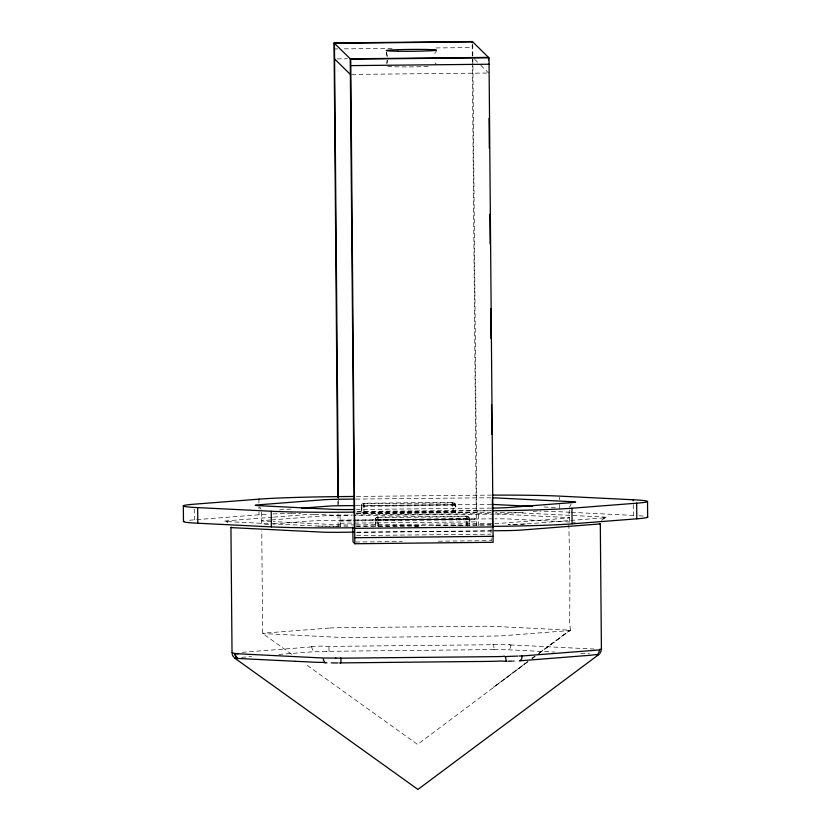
<?xml version="1.0" encoding="UTF-8"?>
<svg xmlns="http://www.w3.org/2000/svg" width="831" height="831" viewBox="0 0 831 831"><rect width="100%" height="100%" fill="white"/><g stroke="black" fill="none" stroke-linecap="round" stroke-linejoin="round"><path stroke-width="0.62" stroke-dasharray="4.16 3.12" d="M491.038 528.755L491.069 534.728M472.195 44.729L472.309 61.837M340.222 526.615L340.014 514.14M478.49 525.722L478.24 512.374L476.225 510.296L356.042 511.512M361.329 505.757L362.046 503.981L363.801 503.233L452.594 502.34C457.143 502.817 455.7 509.455 455.689 512.197L455.118 504.812A2.503 2.503 0 0 0 452.594 502.34L453.103 502.838A2.503 2.503 0 0 1 455.627 505.31L452.895 504.749L361.412 505.726A2.503 2.503 0 0 1 363.801 503.233L364.487 513.205L361.911 513.143L361.329 505.757L363.968 506.328L455.606 505.331M510.857 645.594L510.878 644.929L594.664 649.084M387.038 60.299L386.706 63.385M419.032 525.919L375.519 526.418L375.415 519.178L376.1 517.796L377.866 517.038L466.658 516.144C471.208 516.633 469.764 523.26 469.754 526.002M387.506 60.299L387.038 63.385M491.111 525.608L491.214 525.015L433.065 525.608M363.801 503.233L363.791 512.519L361.412 512.623M452.583 502.36L452.583 511.626L363.791 512.519M466.658 516.155A2.503 2.503 0 0 1 469.183 518.627L469.65 519.146A2.503 2.503 0 0 0 467.167 516.653L466.658 516.144L466.648 525.441L449.924 525.608M378.552 527.01L377.866 517.038L377.856 526.335M569.495 507.294L571.188 503.991M601.301 520.331L605.28 517.63M527.862 661.777L417.536 744.431L305.444 664.094M531.965 658.682L535.05 656.355M539.153 653.249L569.464 630.552L538.498 653.654M527.924 661.486L493.095 687.528L528.184 661.351M532.017 658.422L535.091 656.126M539.194 653.062L570.388 630.397M532.307 658.277L534.375 656.729M469.65 519.146L378.115 520.133L375.383 519.572L469.162 518.617L469.245 525.504L466.648 525.441M455.668 512.208L364.487 513.205M605.082 517.682L603.296 517.921L604.958 517.765L603.888 517.858M326.043 646.3L328.349 646.373A4.82 2.213 0.2 0 0 328.775 646.404L492.523 644.731M311.345 646.933L311.615 646.902A7.894 3.688 -89.4 0 0 311.854 646.85A6.253 5.505 77.8 0 0 314.128 651.743A9.183 1.62 15.4 0 0 313.401 651.733M279.559 509.922L291.691 508.977M189.447 520.268A93.861 3.438 -0.5 0 1 194.329 519.822L259.043 514.784A93.861 3.438 -0.5 0 1 268.922 514.14M272.412 517.256L226.801 520.819A25.055 0.914 -0.5 0 0 227.621 521.619L318.637 526.127L350.516 526.168M273.617 517.162L305.974 514.638A25.055 0.914 -0.5 0 1 316.86 514.192M270.542 520.009L263.469 520.57A15.644 0.571 -0.5 0 0 264.05 521.13L272.09 521.536M271.56 519.936L328.172 515.521A15.644 0.571 -0.5 0 1 341.427 515.095L352.531 514.991M264.653 524.61L271.924 524.039M273.139 523.946L310.752 521.016A18.77 0.686 -0.5 0 1 326.645 520.507L355.169 520.216M523.104 512.166L502.88 513.745A15.644 0.571 -0.5 0 1 489.625 514.16L353.829 515.532M533.211 511.377L537.252 511.065M242.143 652.325L310.96 646.965M241.717 657.352L251.585 656.573M278.78 654.454L313.464 651.753M525.161 523.997A25.055 0.914 -0.5 0 1 508.032 524.569L525.161 523.997L604.334 517.827A25.055 0.914 -0.5 0 0 603.524 517.017L513.496 512.55A25.055 0.914 -0.5 0 0 495.567 512.332M494.133 649.613A9.183 3.116 0.2 0 0 492.876 649.593L327.507 651.317M508.25 649.79L554.713 652.065M492.669 644.721L493.167 644.711A7.894 7.884 -45.5 0 0 493.676 644.679L494.123 649.645M491.235 508.115L356.468 509.476M333.917 48.967L337.791 48.925M344.252 48.863L392.066 48.385M436.005 47.938L472.185 47.575M337.157 58.887L347.503 58.783M351.669 74.416L487.35 73.045M356.489 496.439L476.672 495.234A93.861 3.438 -0.5 0 1 490.996 495.131M355.876 499.088L480.765 497.831A21.918 0.8 -0.5 0 1 491.62 497.862M356.156 505.57L479.612 504.324A15.644 0.571 -0.5 0 1 491.62 504.407M356.624 512.073L491.173 510.764M356.717 513.454L478.22 512.28M356.177 513.724L490.996 512.374M353.767 514.971L479.695 513.703A15.644 0.571 -0.5 0 1 490.976 513.766M340.211 520.102L478.479 518.71M357.766 520.196L492.575 518.835M338.207 526.75L338.04 521.068L476.308 519.676L472.33 63.125M340.232 523.229L478.511 521.837M355.138 524.901L351.44 524.932A15.644 0.571 -0.5 0 1 337.615 524.787L273.243 521.588M356.374 524.88L489.708 523.54A15.644 0.571 -0.5 0 0 502.963 523.125L567.666 518.077A15.644 0.571 -0.5 0 0 567.085 517.505L494.674 513.911M355.699 526.116L491.807 524.745M356.644 526.376L418.845 525.743M414.586 526.646L418.44 526.615M356.821 532.131L491.63 530.77M356.644 532.401L491.038 531.04M356.665 535.528L491.069 534.167M355.668 542.02L402.183 541.552M438.373 541.189L491.35 540.649M452.583 511.626L455.159 511.688M326.147 651.327L327.05 651.317M544.014 506.983L557.809 507.668M570.097 512.27L559.772 511.751A93.861 3.438 -0.5 0 0 539.797 511.096M571.385 512.332L633.336 515.407A93.861 3.438 -0.5 0 1 636.317 515.563M569.858 522.024L509.174 519.011A18.77 0.686 -0.5 0 0 494.954 518.814M573.172 522.19L575.374 522.304M291.556 513.122L300.749 513.579M314.544 514.264L337.531 515.407A15.644 0.571 -0.5 0 0 351.357 515.552M580.827 653.353L589.532 653.789M227.621 521.619L225.876 521.39L229.886 524.018M509.299 644.742L509.995 644.825M510.608 644.898L510.66 644.908A4.82 0.987 25.6 0 0 510.878 644.949L510.878 644.929A6.253 5.298 -87.2 0 1 509.008 649.79M291.795 654.309L262.648 633.419L261.755 530.884M474.605 59.25L479.871 64.423M480.744 65.275L488.649 73.035M259.708 507.087L261.121 509.195M386.498 52.197L387.485 57.1M491.308 540.503L491.152 538.166M386.467 52.26L387.069 57.11M570.461 630.324L569.692 622.731L569.962 574.044L568.83 525.078L569.474 517.765L568.768 517.007L569.401 509.008M476.506 525.639L476.308 519.676M329.024 651.265L328.899 646.373M633.243 504.656L633.336 515.407M559.647 497.322L559.668 499.732M559.71 504.542L559.751 509.351M472.735 44.292L472.839 56.321M472.86 58.814L476.807 510.868A93.861 3.438 -0.5 0 1 491.131 510.764M467.344 526.116L467.188 516.705L378.375 517.547A2.503 2.503 0 0 0 375.892 520.071L375.955 526.947M453.279 512.312L453.124 502.9L364.31 503.731A2.503 2.503 0 0 0 361.828 506.256L361.89 513.132M338.425 500.231L338.477 505.778M337.864 501.322L337.926 507.803M337.978 514.036L338.04 521.068M261.588 512.114L261.713 527.072M258.919 501.103L258.94 503.056M258.971 506.962L258.992 508.915M259.012 511.854L259.043 514.784M194.236 509.008L194.329 519.822M375.383 519.572A2.503 2.503 0 0 1 377.866 517.048M428.1 66.522A25.034 0.914 -0.5 0 1 387.817 66.47M436.555 64.049A6.212 1.818 88.9 0 1 435.184 62.938M434.8 53.485A6.212 1.818 88.9 0 1 436.514 51.906M639.018 515.739A93.861 3.438 -0.5 0 1 643.412 516.124M272.932 513.942A93.861 3.438 -0.5 0 1 292.096 513.184M311.189 646.788A18.666 2.098 2.6 0 1 325.918 646.186M493.604 644.492A18.666 2.254 -2.8 0 1 509.735 644.69M494.061 649.738A18.085 0.862 -1 0 1 506.578 649.79M314.98 651.774A18.085 0.893 -0.2 0 1 326.375 651.39M337.209 526.293A25.055 0.914 -0.5 0 1 317.639 526.085M329.159 628.07L264.455 633.118A15.644 0.571 -0.5 0 0 265.027 633.689L338.591 637.335A15.644 0.571 -0.5 0 0 352.417 637.491L490.695 636.099A15.644 0.571 -0.5 0 0 503.939 635.673L568.653 630.625A15.644 0.571 -0.5 0 0 568.072 630.064L494.507 626.408A15.644 0.571 -0.5 0 0 480.682 626.262L342.403 627.654A15.644 0.571 -0.5 0 0 329.159 628.07"/><path stroke-width="1.25" d="M505.965 661.268L501.031 661.04A8.196 6.326 -2.5 0 0 499.732 661.112L490.944 661.351A36.637 27.662 -3 0 0 488.597 661.372L479.799 661.518A150.006 113.203 -3 0 0 476.236 661.507L340.876 662.899L340.918 658.173L495.972 656.635A97.809 97.674 -45.5 0 0 498.403 656.583L500.823 656.511A40.532 40.48 -45.5 0 1 502.288 656.5C506.889 654.714 505.165 659.637 506.495 661.258M352.822 527.301L353.009 541.739L354.816 543.744L493.126 542.29L489.033 59.739L488.877 57.786L472.372 41.55L334.072 42.952L350.589 59.136L350.765 61.13L354.837 543.744M472.237 42.807L472.372 41.55M334.052 43.004L337.833 497.437M601.239 650.766L599.94 653.405M598.86 654.496L417.931 789.45L234.633 658.079M519.884 660.811L519.292 660.853M562.494 657.456L583.539 655.784A150.006 51.169 -47.6 0 1 585.18 655.701L589.335 655.327A36.637 12.507 -47.6 0 1 590.436 655.244L594.664 654.755A8.196 2.919 -49 0 1 595.297 654.672L597.344 654.766A18.095 0.665 -1.6 0 0 598.185 654.277M353.902 496.471L338.394 496.626A93.861 3.438 -0.5 0 0 258.908 499.151L194.194 504.199A93.861 3.438 -0.5 0 0 197.664 507.606L271.228 511.252A93.861 3.438 -0.5 0 0 354.193 512.145M301.809 508.188L328.089 506.141A15.644 0.571 -0.5 0 1 341.344 505.715L354.92 505.58M492.471 510.743A93.861 3.438 -0.5 0 0 571.957 508.229L636.671 503.181L636.806 518.814L572.092 523.862A93.861 3.438 -0.5 0 1 492.606 526.376L492.368 499.182M562.182 657.487L520.175 660.759A6.253 5.526 85.5 0 0 522.128 655.971L594.695 650.341A97.809 45.736 -89.4 0 0 595.827 650.216L596.959 650.071A40.532 18.957 -89.4 0 1 597.645 650.029L599.244 649.925A6.253 5.505 77.8 0 1 597.344 654.766M340.419 662.93L339.599 662.951M514.109 661.061L513.433 661.081M512.28 661.112L507.803 661.227M519.157 655.981L521.93 655.991M472.714 41.893L334.436 43.285L338.404 498.008M350.589 59.136L488.877 57.786M350.869 65.618L489.147 64.226M354.64 499.099L339.63 499.254A21.918 0.8 -0.5 0 0 323.217 499.774L257.174 504.926A21.918 0.8 -0.5 0 0 257.89 505.632L332.971 509.361A21.918 0.8 -0.5 0 0 350.1 509.538L354.006 509.507M354.224 532.152L338.664 532.307A18.77 0.686 -0.5 0 1 322.075 532.131L233.802 527.747A18.77 0.686 -0.5 0 1 231.413 527.249M494.227 530.739L504.594 530.635A18.77 0.686 -0.5 0 0 520.497 530.136L598.143 524.081A18.77 0.686 -0.5 0 0 599.463 523.54M354.993 537.719L493.261 536.327M338.072 662.951L331.299 662.899M335.475 658.038L340.502 658.183M326.915 662.837L322.48 662.39M313.432 657.529L318.003 657.778A97.809 51.938 88.2 0 0 319.291 657.809L320.589 657.82A40.532 21.523 88.2 0 1 321.358 657.872L323.176 657.975A6.253 5.298 85.9 0 0 325.378 662.795M312.705 657.498L234.893 653.623M636.671 503.181A93.861 3.438 -0.5 0 0 633.201 499.774L559.637 496.117A93.861 3.438 -0.5 0 0 492.201 495.12M532.526 506.411L493.437 504.469A15.644 0.571 -0.5 0 0 492.284 504.427M183.88 521.193A93.861 3.438 -0.5 0 0 197.799 523.229L271.363 526.885A93.861 3.438 -0.5 0 0 354.328 527.768L354.91 528.339L493.178 526.947L492.606 526.376M295.244 661.279L309.454 661.954A153.371 59.894 45.3 0 1 311.386 662.089L316.019 662.265A36.626 14.314 45.3 0 1 317.276 662.328L321.836 662.4A8.196 3.231 47 0 1 322.49 662.4M294.88 661.258L236.773 658.401M334.581 58.918L350.37 74.426M233.553 657.103L232.202 654.485M647.526 501.581L647.661 517.214M633.201 499.774L633.212 500.75M600.304 523.717L601.415 649.385M571.957 508.229L572.092 523.862M488.535 59.811L488.514 57.401L350.235 58.793L354.328 527.768M489.044 118.376L489.303 148.167M489.875 214.221L490.134 244.013M490.706 308.779L490.965 338.57M491.536 404.624L491.796 434.416M271.228 511.252L271.363 526.885M258.908 499.151L258.908 500.127M230.935 527.436L232.026 653.062M197.664 507.606L197.799 523.229M183.339 505.799L183.474 521.432M647.193 516.757A93.861 3.438 -0.5 0 1 636.806 518.814M237.313 658.64A6.534 6.056 77.1 0 1 234.633 653.644M237.614 658.297A6.617 5.194 68.6 0 1 235.142 653.582M238.071 653.758A18.666 0.519 4.8 0 1 232.088 652.906M492.814 497.873A21.918 0.8 -0.5 0 1 497.883 498.018L572.975 501.747A21.918 0.8 -0.5 0 1 573.691 502.454L507.648 507.596A21.918 0.8 -0.5 0 1 492.658 508.105M235.921 658.401A18.085 0.686 0.3 0 1 236.16 657.872M324.267 658.027A18.698 0.602 1.6 0 1 335.89 658.121M340.855 662.712A8.403 6.586 -0.2 0 1 340.398 662.733M520.331 660.468A8.403 3.231 -49.5 0 1 520.071 660.541M599.733 649.291A18.698 0.738 -5 0 1 600.003 649.863M522.284 655.794A4.706 1.423 -38.7 0 1 522.065 655.836M505.622 656.563A18.698 0.551 -2.9 0 1 517.858 656.095M340.907 658.048A4.706 3.044 -1.2 0 1 340.513 658.048M397.831 51.231A25.034 0.914 -0.5 0 0 436.472 50.172A25.034 0.914 -0.5 0 0 400.127 49.621A25.034 0.914 -0.5 0 0 397.831 51.231"/></g></svg>
